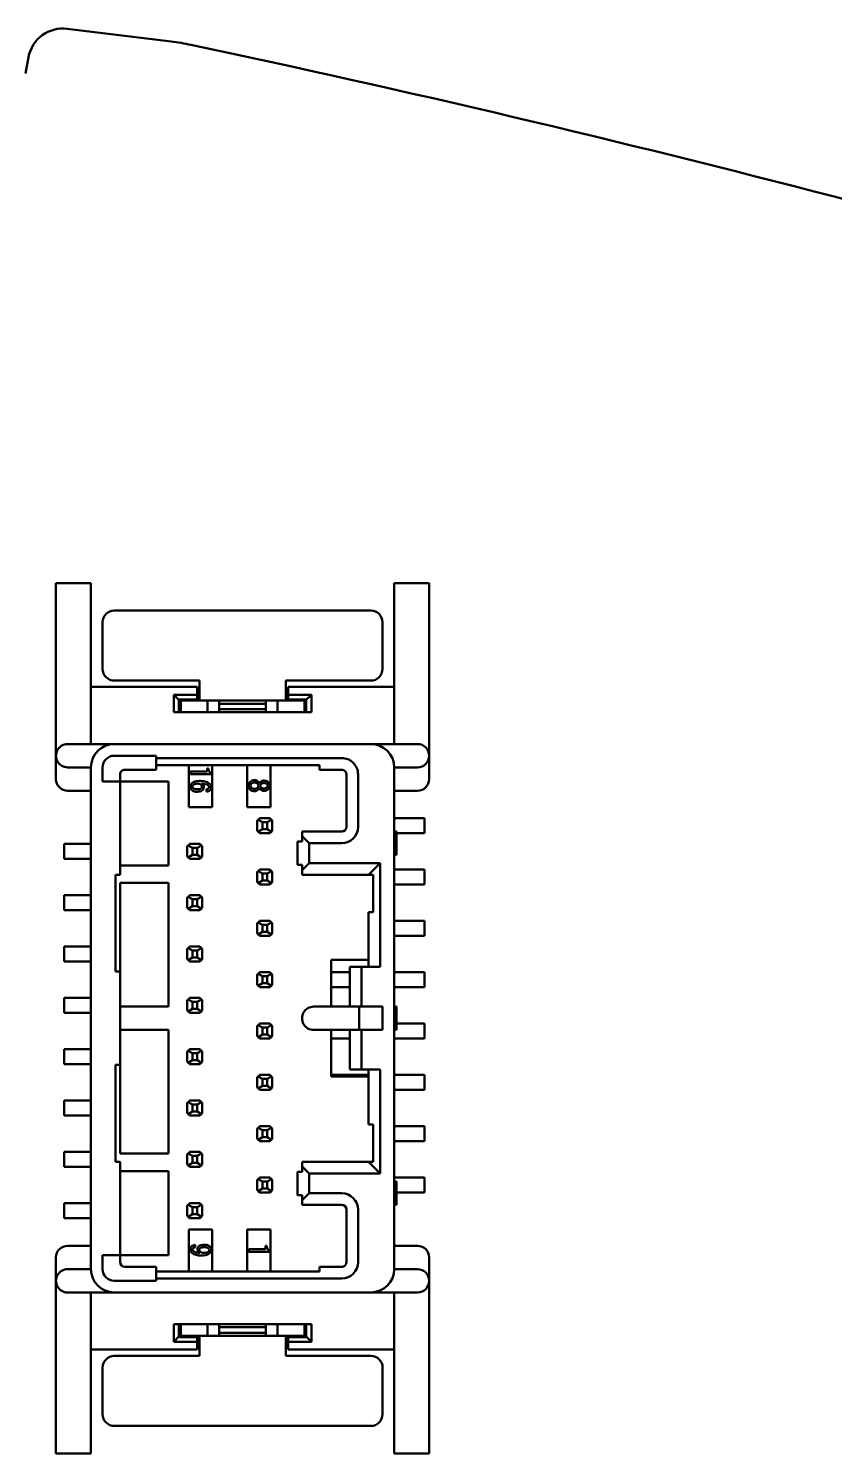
# Model space of a CAD drawing. Header units: millimetres. Extents: x 76 to 354, y 114 to 207.
# Drawn here: x 277.7 to 312.2, y 145.5 to 206.5 of the extents above; entities that cross this region are included whole.
import ezdxf

# ---------------------------------------------------------------- set-up
doc = ezdxf.new("R2010")
doc.units = ezdxf.units.MM
doc.layers.add('Visible (ISO)', color=7, linetype='Continuous', lineweight=50)

msp = doc.modelspace()

# ---------------------------------------------------------------- linework, layer by layer
at = {"layer": 'Visible (ISO)'}
for p, q in [((279.321, 206.515), (283.775, 205.968)), ((283.775, 205.968), (279.321, 206.515)), ((277.662, 205.292), (277.537, 204.596)), ((312.215, 199.318), (312.203, 199.321)), ((280.341, 182.763), (278.841, 182.763)), ((278.841, 182.549), (278.841, 182.763)), ((280.341, 182.763), (280.341, 182.549)), ((294.841, 182.763), (293.341, 182.763)), ((293.341, 182.763), (293.341, 182.549)), ((294.841, 182.549), (294.841, 182.763)), ((278.841, 182.549), (278.841, 176.679)), ((280.341, 176.679), (280.341, 182.549)), ((293.341, 176.679), (293.341, 182.549)), ((294.841, 176.679), (294.841, 182.549)), ((281.341, 181.583), (292.341, 181.583)), ((280.841, 179.083), (280.841, 181.083)), ((292.841, 181.083), (292.841, 179.083)), ((284.891, 178.313), (280.341, 178.313)), ((284.991, 178.583), (281.341, 178.583)), ((284.891, 177.973), (284.891, 178.313)), ((284.991, 178.223), (284.991, 178.583)), ((288.691, 178.583), (288.691, 178.223)), ((292.341, 178.583), (288.691, 178.583)), ((293.341, 178.313), (288.791, 178.313)), ((288.791, 178.313), (288.791, 177.973)), ((283.891, 177.973), (283.891, 177.223)), ((284.891, 177.973), (283.891, 177.973)), ((284.111, 177.753), (283.891, 177.973)), ((284.111, 177.753), (284.131, 177.773)), ((284.111, 177.753), (284.111, 177.223)), ((284.891, 177.773), (284.131, 177.773)), ((284.131, 177.223), (284.131, 177.773)), ((285.341, 177.723), (284.191, 177.723)), ((284.191, 177.723), (284.191, 177.223)), ((284.891, 177.773), (284.891, 177.973)), ((284.891, 177.773), (284.891, 177.723)), ((284.991, 177.723), (284.991, 178.223)), ((285.446, 177.723), (285.341, 177.723)), ((285.341, 177.723), (285.341, 177.223)), ((285.841, 177.723), (285.446, 177.723)), ((287.841, 177.723), (285.841, 177.723)), ((285.841, 177.723), (285.841, 177.593)), ((288.236, 177.723), (287.841, 177.723)), ((287.841, 177.723), (287.841, 177.593)), ((288.341, 177.723), (288.236, 177.723)), ((289.491, 177.723), (288.341, 177.723)), ((288.341, 177.723), (288.341, 177.223)), ((288.691, 178.223), (288.691, 177.723)), ((288.791, 177.973), (288.791, 177.773)), ((289.791, 177.973), (288.791, 177.973)), ((288.791, 177.723), (288.791, 177.773)), ((289.551, 177.773), (288.791, 177.773)), ((289.491, 177.723), (289.491, 177.223)), ((289.551, 177.773), (289.571, 177.753)), ((289.551, 177.773), (289.551, 177.223)), ((289.791, 177.973), (289.571, 177.753)), ((289.571, 177.223), (289.571, 177.753)), ((289.791, 177.223), (289.791, 177.973)), ((283.891, 177.223), (284.191, 177.223)), ((284.191, 177.223), (285.341, 177.223)), ((285.341, 177.223), (285.365, 177.223)), ((285.365, 177.223), (288.317, 177.223)), ((287.841, 177.593), (285.841, 177.593)), ((285.841, 177.593), (285.841, 177.353)), ((285.841, 177.353), (285.841, 177.223)), ((285.841, 177.353), (287.841, 177.353)), ((287.841, 177.353), (287.841, 177.593)), ((287.841, 177.223), (287.841, 177.353)), ((288.317, 177.223), (288.341, 177.223)), ((288.341, 177.223), (289.491, 177.223)), ((289.491, 177.223), (289.791, 177.223)), ((278.841, 176.679), (278.841, 176.393)), ((280.341, 176.393), (280.341, 176.679)), ((293.341, 176.679), (293.341, 176.393)), ((294.841, 176.393), (294.841, 176.679)), ((278.841, 174.363), (278.841, 176.393)), ((281.341, 175.863), (279.341, 175.863)), ((280.341, 176.393), (280.341, 175.863)), ((292.341, 175.863), (281.341, 175.863)), ((294.341, 175.863), (292.341, 175.863)), ((293.341, 175.863), (293.341, 176.393)), ((294.841, 174.363), (294.841, 176.393)), ((283.141, 175.363), (281.341, 175.363)), ((283.141, 174.763), (283.141, 175.363)), ((291.091, 175.263), (283.141, 175.263)), ((279.341, 174.863), (280.341, 174.863)), ((280.341, 174.863), (280.341, 153.363)), ((280.841, 174.863), (280.841, 174.263)), ((281.791, 174.763), (283.141, 174.763)), ((290.141, 174.963), (283.141, 174.963)), ((284.541, 174.963), (284.541, 173.163)), ((285.318, 174.687), (284.601, 174.687)), ((284.601, 174.687), (284.601, 174.578)), ((285.318, 174.823), (285.318, 174.687)), ((285.318, 174.823), (285.373, 174.823)), ((285.541, 173.163), (285.541, 174.963)), ((287.041, 174.963), (287.041, 173.163)), ((288.041, 173.163), (288.041, 174.963)), ((290.141, 174.763), (290.141, 174.963)), ((291.091, 174.763), (290.141, 174.763)), ((293.341, 153.363), (293.341, 174.863)), ((293.341, 174.863), (294.341, 174.863)), ((280.841, 174.263), (281.591, 174.263)), ((281.591, 174.263), (281.591, 174.563)), ((283.671, 174.263), (281.591, 174.263)), ((281.591, 174.263), (281.591, 170.263)), ((283.671, 170.663), (283.671, 174.263)), ((284.601, 174.578), (285.502, 174.578)), ((285.502, 174.633), (285.502, 174.578)), ((291.291, 172.313), (291.291, 174.563)), ((291.791, 172.313), (291.791, 174.563)), ((279.341, 173.863), (280.341, 173.863)), ((285.294, 173.935), (285.294, 173.829)), ((293.341, 173.863), (294.341, 173.863)), ((284.541, 173.163), (285.541, 173.163)), ((287.041, 173.163), (288.041, 173.163)), ((287.471, 172.583), (287.502, 172.613)), ((287.471, 172.583), (287.471, 172.143)), ((287.502, 172.613), (287.507, 172.619)), ((287.56, 172.672), (287.507, 172.619)), ((287.691, 172.513), (287.507, 172.619)), ((287.507, 172.106), (287.691, 172.213)), ((287.56, 172.672), (287.571, 172.683)), ((288.011, 172.683), (287.571, 172.683)), ((287.891, 172.513), (287.691, 172.513)), ((287.691, 172.513), (287.691, 172.213)), ((287.691, 172.213), (287.891, 172.213)), ((288.075, 172.619), (287.891, 172.513)), ((287.891, 172.513), (287.891, 172.213)), ((287.891, 172.213), (288.075, 172.106)), ((288.011, 172.683), (288.022, 172.672)), ((288.075, 172.619), (288.022, 172.672)), ((288.075, 172.619), (288.08, 172.613)), ((288.08, 172.613), (288.111, 172.583)), ((288.111, 172.143), (288.111, 172.583)), ((294.641, 172.683), (293.341, 172.683)), ((294.641, 172.683), (294.641, 172.043)), ((287.502, 172.112), (287.471, 172.143)), ((287.507, 172.106), (287.502, 172.112)), ((287.507, 172.106), (287.56, 172.054)), ((287.571, 172.043), (287.56, 172.054)), ((287.571, 172.043), (288.011, 172.043)), ((288.022, 172.054), (288.011, 172.043)), ((288.022, 172.054), (288.075, 172.106)), ((288.08, 172.112), (288.075, 172.106)), ((288.111, 172.143), (288.08, 172.112)), ((289.191, 171.688), (289.391, 171.688)), ((289.191, 170.688), (289.191, 171.688)), ((289.391, 172.113), (291.091, 172.113)), ((289.391, 171.913), (289.391, 172.113)), ((289.691, 171.613), (289.391, 171.913)), ((289.391, 171.688), (289.391, 171.913)), ((289.691, 171.613), (291.091, 171.613)), ((289.691, 170.763), (289.691, 171.613)), ((293.341, 172.113), (293.441, 172.113)), ((293.441, 172.113), (293.441, 171.113)), ((293.441, 172.043), (294.641, 172.043)), ((280.341, 171.583), (279.191, 171.583)), ((279.191, 170.943), (279.191, 171.583)), ((284.471, 171.483), (284.502, 171.513)), ((284.471, 171.483), (284.471, 171.043)), ((284.502, 171.012), (284.471, 171.043)), ((284.502, 171.513), (284.507, 171.519)), ((284.507, 171.006), (284.502, 171.012)), ((284.56, 171.572), (284.507, 171.519)), ((284.691, 171.413), (284.507, 171.519)), ((284.507, 171.006), (284.691, 171.113)), ((284.507, 171.006), (284.56, 170.954)), ((284.56, 171.572), (284.571, 171.583)), ((285.011, 171.583), (284.571, 171.583)), ((284.891, 171.413), (284.691, 171.413)), ((284.691, 171.413), (284.691, 171.113)), ((284.691, 171.113), (284.891, 171.113)), ((285.075, 171.519), (284.891, 171.413)), ((284.891, 171.413), (284.891, 171.113)), ((284.891, 171.113), (285.075, 171.006)), ((285.011, 171.583), (285.022, 171.572)), ((285.075, 171.519), (285.022, 171.572)), ((285.022, 170.954), (285.075, 171.006)), ((285.075, 171.519), (285.08, 171.513)), ((285.08, 171.012), (285.075, 171.006)), ((285.08, 171.513), (285.111, 171.483)), ((285.111, 171.043), (285.08, 171.012)), ((285.111, 171.043), (285.111, 171.483)), ((293.341, 171.113), (293.441, 171.113)), ((279.191, 170.943), (280.341, 170.943)), ((281.591, 170.663), (283.671, 170.663)), ((284.571, 170.943), (284.56, 170.954)), ((284.571, 170.943), (285.011, 170.943)), ((285.022, 170.954), (285.011, 170.943)), ((287.471, 170.383), (287.502, 170.413)), ((287.471, 170.383), (287.471, 169.943)), ((287.502, 170.413), (287.507, 170.419)), ((287.56, 170.472), (287.507, 170.419)), ((287.691, 170.313), (287.507, 170.419)), ((287.56, 170.472), (287.571, 170.483)), ((288.011, 170.483), (287.571, 170.483)), ((288.075, 170.419), (287.891, 170.313)), ((288.011, 170.483), (288.022, 170.472)), ((288.075, 170.419), (288.022, 170.472)), ((288.075, 170.419), (288.08, 170.413)), ((288.08, 170.413), (288.111, 170.383)), ((288.111, 169.943), (288.111, 170.383)), ((289.391, 170.688), (289.191, 170.688)), ((289.691, 170.763), (289.391, 170.463)), ((289.391, 170.463), (289.391, 170.688)), ((289.391, 170.263), (289.391, 170.463)), ((292.741, 170.763), (289.691, 170.763)), ((292.741, 170.763), (292.241, 170.263)), ((292.741, 166.313), (292.741, 170.763)), ((294.641, 170.483), (293.341, 170.483)), ((294.641, 170.483), (294.641, 169.843)), ((281.391, 170.263), (281.391, 166.113)), ((281.591, 170.263), (281.391, 170.263)), ((281.591, 169.913), (281.591, 166.113)), ((283.671, 169.913), (281.591, 169.913)), ((283.671, 164.613), (283.671, 169.913)), ((287.502, 169.912), (287.471, 169.943)), ((287.507, 169.906), (287.502, 169.912)), ((287.507, 169.906), (287.691, 170.013)), ((287.507, 169.906), (287.56, 169.854)), ((287.571, 169.843), (287.56, 169.854)), ((287.571, 169.843), (288.011, 169.843)), ((287.891, 170.313), (287.691, 170.313)), ((287.691, 170.013), (287.691, 170.313)), ((287.691, 170.013), (287.891, 170.013)), ((287.891, 170.013), (287.891, 170.313)), ((287.891, 170.013), (288.075, 169.906)), ((288.022, 169.854), (288.011, 169.843)), ((288.022, 169.854), (288.075, 169.906)), ((288.08, 169.912), (288.075, 169.906)), ((288.111, 169.943), (288.08, 169.912)), ((292.241, 170.263), (289.391, 170.263)), ((292.441, 170.263), (292.241, 170.263)), ((292.441, 168.663), (292.441, 170.263)), ((293.341, 169.843), (294.641, 169.843)), ((280.341, 169.383), (279.191, 169.383)), ((279.191, 168.743), (279.191, 169.383)), ((284.471, 169.283), (284.502, 169.313)), ((284.471, 169.283), (284.471, 168.843)), ((284.502, 169.313), (284.507, 169.319)), ((284.56, 169.372), (284.507, 169.319)), ((284.691, 169.213), (284.507, 169.319)), ((284.56, 169.372), (284.571, 169.383)), ((285.011, 169.383), (284.571, 169.383)), ((284.891, 169.213), (284.691, 169.213)), ((284.691, 168.913), (284.691, 169.213)), ((285.075, 169.319), (284.891, 169.213)), ((284.891, 168.913), (284.891, 169.213)), ((285.011, 169.383), (285.022, 169.372)), ((285.075, 169.319), (285.022, 169.372)), ((285.075, 169.319), (285.08, 169.313)), ((285.08, 169.313), (285.111, 169.283)), ((285.111, 168.843), (285.111, 169.283)), ((279.191, 168.743), (280.341, 168.743)), ((284.502, 168.812), (284.471, 168.843)), ((284.507, 168.806), (284.502, 168.812)), ((284.507, 168.806), (284.691, 168.913)), ((284.507, 168.806), (284.56, 168.754)), ((284.571, 168.743), (284.56, 168.754)), ((284.571, 168.743), (285.011, 168.743)), ((284.691, 168.913), (284.891, 168.913)), ((284.891, 168.913), (285.075, 168.806)), ((285.022, 168.754), (285.011, 168.743)), ((285.022, 168.754), (285.075, 168.806)), ((285.08, 168.812), (285.075, 168.806)), ((285.111, 168.843), (285.08, 168.812)), ((292.241, 168.663), (292.241, 166.313)), ((292.241, 168.663), (292.441, 168.663)), ((287.471, 168.183), (287.502, 168.213)), ((287.471, 168.183), (287.471, 167.743)), ((287.502, 168.213), (287.507, 168.219)), ((287.56, 168.272), (287.507, 168.219)), ((287.691, 168.113), (287.507, 168.219)), ((287.56, 168.272), (287.571, 168.283)), ((288.011, 168.283), (287.571, 168.283)), ((287.891, 168.113), (287.691, 168.113)), ((287.691, 167.813), (287.691, 168.113)), ((288.075, 168.219), (287.891, 168.113)), ((287.891, 167.813), (287.891, 168.113)), ((288.011, 168.283), (288.022, 168.272)), ((288.075, 168.219), (288.022, 168.272)), ((288.075, 168.219), (288.08, 168.213)), ((288.08, 168.213), (288.111, 168.183)), ((288.111, 167.743), (288.111, 168.183)), ((294.641, 168.283), (293.341, 168.283)), ((294.641, 168.283), (294.641, 167.643)), ((287.502, 167.712), (287.471, 167.743)), ((287.507, 167.706), (287.502, 167.712)), ((287.507, 167.706), (287.691, 167.813)), ((287.507, 167.706), (287.56, 167.654)), ((287.571, 167.643), (287.56, 167.654)), ((287.571, 167.643), (288.011, 167.643)), ((287.691, 167.813), (287.891, 167.813)), ((287.891, 167.813), (288.075, 167.706)), ((288.022, 167.654), (288.011, 167.643)), ((288.022, 167.654), (288.075, 167.706)), ((288.08, 167.712), (288.075, 167.706)), ((288.111, 167.743), (288.08, 167.712)), ((293.341, 167.643), (294.641, 167.643)), ((280.341, 167.183), (279.191, 167.183)), ((279.191, 166.543), (279.191, 167.183)), ((284.471, 167.083), (284.502, 167.113)), ((284.471, 167.083), (284.471, 166.643)), ((284.502, 167.113), (284.507, 167.119)), ((284.56, 167.172), (284.507, 167.119)), ((284.691, 167.013), (284.507, 167.119)), ((284.507, 166.606), (284.691, 166.713)), ((284.56, 167.172), (284.571, 167.183)), ((285.011, 167.183), (284.571, 167.183)), ((284.891, 167.013), (284.691, 167.013)), ((284.691, 167.013), (284.691, 166.713)), ((284.691, 166.713), (284.891, 166.713)), ((285.075, 167.119), (284.891, 167.013)), ((284.891, 167.013), (284.891, 166.713)), ((284.891, 166.713), (285.075, 166.606)), ((285.011, 167.183), (285.022, 167.172)), ((285.075, 167.119), (285.022, 167.172)), ((285.075, 167.119), (285.08, 167.113)), ((285.08, 167.113), (285.111, 167.083)), ((285.111, 166.643), (285.111, 167.083)), ((279.191, 166.543), (280.341, 166.543)), ((281.391, 166.113), (281.591, 166.113)), ((281.591, 166.113), (281.591, 162.113)), ((284.502, 166.612), (284.471, 166.643)), ((284.507, 166.606), (284.502, 166.612)), ((284.507, 166.606), (284.56, 166.554)), ((284.571, 166.543), (284.56, 166.554)), ((284.571, 166.543), (285.011, 166.543)), ((285.022, 166.554), (285.011, 166.543)), ((285.022, 166.554), (285.075, 166.606)), ((285.08, 166.612), (285.075, 166.606)), ((285.111, 166.643), (285.08, 166.612)), ((290.641, 166.613), (292.241, 166.613)), ((290.641, 164.613), (290.641, 166.613)), ((291.441, 164.613), (291.441, 166.313)), ((291.441, 166.313), (291.941, 166.313)), ((291.941, 164.613), (291.941, 166.313)), ((291.941, 166.313), (292.741, 166.313)), ((287.471, 165.983), (287.502, 166.013)), ((287.471, 165.983), (287.471, 165.543)), ((287.502, 165.512), (287.471, 165.543)), ((287.502, 166.013), (287.507, 166.019)), ((287.507, 165.506), (287.502, 165.512)), ((287.56, 166.072), (287.507, 166.019)), ((287.691, 165.913), (287.507, 166.019)), ((287.507, 165.506), (287.691, 165.613)), ((287.507, 165.506), (287.56, 165.454)), ((287.56, 166.072), (287.571, 166.083)), ((288.011, 166.083), (287.571, 166.083)), ((287.891, 165.913), (287.691, 165.913)), ((287.691, 165.613), (287.691, 165.913)), ((287.691, 165.613), (287.891, 165.613)), ((288.075, 166.019), (287.891, 165.913)), ((287.891, 165.613), (287.891, 165.913)), ((287.891, 165.613), (288.075, 165.506)), ((288.011, 166.083), (288.022, 166.072)), ((288.075, 166.019), (288.022, 166.072)), ((288.022, 165.454), (288.075, 165.506)), ((288.075, 166.019), (288.08, 166.013)), ((288.08, 165.512), (288.075, 165.506)), ((288.08, 166.013), (288.111, 165.983)), ((288.111, 165.543), (288.08, 165.512)), ((288.111, 165.543), (288.111, 165.983)), ((291.031, 166.083), (290.641, 166.083)), ((291.031, 166.083), (291.441, 166.083)), ((294.641, 166.083), (293.341, 166.083)), ((294.641, 166.083), (294.641, 165.443)), ((280.341, 164.983), (279.191, 164.983)), ((279.191, 164.343), (279.191, 164.983)), ((284.471, 164.883), (284.502, 164.913)), ((284.471, 164.883), (284.471, 164.443)), ((284.502, 164.913), (284.507, 164.919)), ((284.56, 164.972), (284.507, 164.919)), ((284.691, 164.813), (284.507, 164.919)), ((284.56, 164.972), (284.571, 164.983)), ((285.011, 164.983), (284.571, 164.983)), ((285.075, 164.919), (284.891, 164.813)), ((285.011, 164.983), (285.022, 164.972)), ((285.075, 164.919), (285.022, 164.972)), ((285.075, 164.919), (285.08, 164.913)), ((285.08, 164.913), (285.111, 164.883)), ((285.111, 164.443), (285.111, 164.883)), ((287.571, 165.443), (287.56, 165.454)), ((287.571, 165.443), (288.011, 165.443)), ((288.022, 165.454), (288.011, 165.443)), ((290.641, 165.443), (291.031, 165.443)), ((291.031, 165.443), (291.441, 165.443)), ((293.341, 165.443), (294.641, 165.443)), ((279.191, 164.343), (280.341, 164.343)), ((281.591, 164.613), (283.671, 164.613)), ((284.502, 164.412), (284.471, 164.443)), ((284.507, 164.406), (284.502, 164.412)), ((284.507, 164.406), (284.691, 164.513)), ((284.507, 164.406), (284.56, 164.354)), ((284.571, 164.343), (284.56, 164.354)), ((284.571, 164.343), (285.011, 164.343)), ((284.891, 164.813), (284.691, 164.813)), ((284.691, 164.513), (284.691, 164.813)), ((284.691, 164.513), (284.891, 164.513)), ((284.891, 164.513), (284.891, 164.813)), ((284.891, 164.513), (285.075, 164.406)), ((285.022, 164.354), (285.011, 164.343)), ((285.022, 164.354), (285.075, 164.406)), ((285.08, 164.412), (285.075, 164.406)), ((285.111, 164.443), (285.08, 164.412)), ((291.841, 164.613), (289.891, 164.613)), ((292.841, 164.613), (291.841, 164.613)), ((291.841, 163.613), (291.841, 164.613)), ((292.841, 163.613), (292.841, 164.613)), ((293.341, 164.613), (293.441, 164.613)), ((293.441, 164.613), (293.441, 163.613)), ((287.471, 163.783), (287.502, 163.813)), ((287.471, 163.783), (287.471, 163.343)), ((287.502, 163.813), (287.507, 163.819)), ((287.56, 163.872), (287.507, 163.819)), ((287.691, 163.713), (287.507, 163.819)), ((287.56, 163.872), (287.571, 163.883)), ((288.011, 163.883), (287.571, 163.883)), ((287.891, 163.713), (287.691, 163.713)), ((287.691, 163.413), (287.691, 163.713)), ((288.075, 163.819), (287.891, 163.713)), ((287.891, 163.413), (287.891, 163.713)), ((288.011, 163.883), (288.022, 163.872)), ((288.075, 163.819), (288.022, 163.872)), ((288.075, 163.819), (288.08, 163.813)), ((288.08, 163.813), (288.111, 163.783)), ((288.111, 163.343), (288.111, 163.783)), ((294.641, 163.883), (293.441, 163.883)), ((294.641, 163.883), (294.641, 163.243)), ((283.671, 163.613), (281.591, 163.613)), ((283.671, 158.313), (283.671, 163.613)), ((287.502, 163.312), (287.471, 163.343)), ((287.507, 163.306), (287.502, 163.312)), ((287.507, 163.306), (287.691, 163.413)), ((287.507, 163.306), (287.56, 163.254)), ((287.571, 163.243), (287.56, 163.254)), ((287.571, 163.243), (288.011, 163.243)), ((287.691, 163.413), (287.891, 163.413)), ((287.891, 163.413), (288.075, 163.306)), ((288.022, 163.254), (288.011, 163.243)), ((288.022, 163.254), (288.075, 163.306)), ((288.08, 163.312), (288.075, 163.306)), ((288.111, 163.343), (288.08, 163.312)), ((289.891, 163.613), (291.841, 163.613)), ((290.641, 161.613), (290.641, 163.613)), ((290.641, 163.243), (291.031, 163.243)), ((291.031, 163.243), (291.441, 163.243)), ((291.441, 163.613), (291.441, 161.913)), ((291.841, 163.613), (292.841, 163.613)), ((291.941, 161.913), (291.941, 163.613)), ((293.341, 163.613), (293.441, 163.613)), ((293.341, 163.243), (294.641, 163.243)), ((280.341, 162.783), (279.191, 162.783)), ((279.191, 162.143), (279.191, 162.783)), ((284.471, 162.683), (284.502, 162.713)), ((284.471, 162.683), (284.471, 162.243)), ((284.502, 162.713), (284.507, 162.719)), ((284.56, 162.772), (284.507, 162.719)), ((284.691, 162.613), (284.507, 162.719)), ((284.56, 162.772), (284.571, 162.783)), ((285.011, 162.783), (284.571, 162.783)), ((284.891, 162.613), (284.691, 162.613)), ((284.691, 162.613), (284.691, 162.313)), ((285.075, 162.719), (284.891, 162.613)), ((284.891, 162.613), (284.891, 162.313)), ((285.011, 162.783), (285.022, 162.772)), ((285.075, 162.719), (285.022, 162.772)), ((285.075, 162.719), (285.08, 162.713)), ((285.08, 162.713), (285.111, 162.683)), ((285.111, 162.243), (285.111, 162.683)), ((279.191, 162.143), (280.341, 162.143)), ((281.391, 162.113), (281.391, 157.963)), ((281.591, 162.113), (281.391, 162.113)), ((281.591, 162.113), (281.591, 158.313)), ((284.502, 162.212), (284.471, 162.243)), ((284.507, 162.206), (284.502, 162.212)), ((284.507, 162.206), (284.691, 162.313)), ((284.507, 162.206), (284.56, 162.154)), ((284.571, 162.143), (284.56, 162.154)), ((284.571, 162.143), (285.011, 162.143)), ((284.691, 162.313), (284.891, 162.313)), ((284.891, 162.313), (285.075, 162.206)), ((285.022, 162.154), (285.011, 162.143)), ((285.022, 162.154), (285.075, 162.206)), ((285.08, 162.212), (285.075, 162.206)), ((285.111, 162.243), (285.08, 162.212)), ((291.941, 161.913), (291.441, 161.913)), ((292.741, 161.913), (291.941, 161.913)), ((292.241, 161.913), (292.241, 159.563)), ((292.741, 157.463), (292.741, 161.913)), ((287.471, 161.583), (287.502, 161.613)), ((287.471, 161.583), (287.471, 161.143)), ((287.502, 161.613), (287.507, 161.619)), ((287.56, 161.672), (287.507, 161.619)), ((287.691, 161.513), (287.507, 161.619)), ((287.507, 161.106), (287.691, 161.213)), ((287.56, 161.672), (287.571, 161.683)), ((288.011, 161.683), (287.571, 161.683)), ((287.891, 161.513), (287.691, 161.513)), ((287.691, 161.213), (287.691, 161.513)), ((287.691, 161.213), (287.891, 161.213)), ((288.075, 161.619), (287.891, 161.513)), ((287.891, 161.213), (287.891, 161.513)), ((287.891, 161.213), (288.075, 161.106)), ((288.011, 161.683), (288.022, 161.672)), ((288.075, 161.619), (288.022, 161.672)), ((288.075, 161.619), (288.08, 161.613)), ((288.08, 161.613), (288.111, 161.583)), ((288.111, 161.143), (288.111, 161.583)), ((291.031, 161.683), (290.641, 161.683)), ((292.241, 161.613), (290.641, 161.613)), ((291.458, 161.683), (291.031, 161.683)), ((292.241, 161.683), (291.458, 161.683)), ((294.641, 161.683), (293.341, 161.683)), ((294.641, 161.683), (294.641, 161.043)), ((287.502, 161.112), (287.471, 161.143)), ((287.507, 161.106), (287.502, 161.112)), ((287.507, 161.106), (287.56, 161.054)), ((287.571, 161.043), (287.56, 161.054)), ((287.571, 161.043), (288.011, 161.043)), ((288.022, 161.054), (288.011, 161.043)), ((288.022, 161.054), (288.075, 161.106)), ((288.08, 161.112), (288.075, 161.106)), ((288.111, 161.143), (288.08, 161.112)), ((293.341, 161.043), (294.641, 161.043)), ((280.341, 160.583), (279.191, 160.583)), ((279.191, 159.943), (279.191, 160.583)), ((284.471, 160.483), (284.502, 160.513)), ((284.471, 160.483), (284.471, 160.043)), ((284.502, 160.012), (284.471, 160.043)), ((284.502, 160.513), (284.507, 160.519)), ((284.507, 160.006), (284.502, 160.012)), ((284.56, 160.572), (284.507, 160.519)), ((284.691, 160.413), (284.507, 160.519)), ((284.507, 160.006), (284.691, 160.113)), ((284.507, 160.006), (284.56, 159.954)), ((284.56, 160.572), (284.571, 160.583)), ((285.011, 160.583), (284.571, 160.583)), ((284.891, 160.413), (284.691, 160.413)), ((284.691, 160.113), (284.691, 160.413)), ((284.691, 160.113), (284.891, 160.113)), ((285.075, 160.519), (284.891, 160.413)), ((284.891, 160.113), (284.891, 160.413)), ((284.891, 160.113), (285.075, 160.006)), ((285.011, 160.583), (285.022, 160.572)), ((285.075, 160.519), (285.022, 160.572)), ((285.022, 159.954), (285.075, 160.006)), ((285.075, 160.519), (285.08, 160.513)), ((285.08, 160.012), (285.075, 160.006)), ((285.08, 160.513), (285.111, 160.483)), ((285.111, 160.043), (285.08, 160.012)), ((285.111, 160.043), (285.111, 160.483)), ((279.191, 159.943), (280.341, 159.943)), ((284.571, 159.943), (284.56, 159.954)), ((284.571, 159.943), (285.011, 159.943)), ((285.022, 159.954), (285.011, 159.943)), ((287.471, 159.383), (287.502, 159.413)), ((287.471, 159.383), (287.471, 158.943)), ((287.502, 159.413), (287.507, 159.419)), ((287.56, 159.472), (287.507, 159.419)), ((287.691, 159.313), (287.507, 159.419)), ((287.56, 159.472), (287.571, 159.483)), ((288.011, 159.483), (287.571, 159.483)), ((288.075, 159.419), (287.891, 159.313)), ((288.011, 159.483), (288.022, 159.472)), ((288.075, 159.419), (288.022, 159.472)), ((288.075, 159.419), (288.08, 159.413)), ((288.08, 159.413), (288.111, 159.383)), ((288.111, 158.943), (288.111, 159.383)), ((292.441, 159.563), (292.241, 159.563)), ((292.441, 157.963), (292.441, 159.563)), ((294.641, 159.483), (293.341, 159.483)), ((294.641, 159.483), (294.641, 158.843)), ((287.502, 158.912), (287.471, 158.943)), ((287.507, 158.906), (287.502, 158.912)), ((287.507, 158.906), (287.691, 159.013)), ((287.507, 158.906), (287.56, 158.854)), ((287.571, 158.843), (287.56, 158.854)), ((287.571, 158.843), (288.011, 158.843)), ((287.891, 159.313), (287.691, 159.313)), ((287.691, 159.013), (287.691, 159.313)), ((287.691, 159.013), (287.891, 159.013)), ((287.891, 159.013), (287.891, 159.313)), ((287.891, 159.013), (288.075, 158.906)), ((288.022, 158.854), (288.011, 158.843)), ((288.022, 158.854), (288.075, 158.906)), ((288.08, 158.912), (288.075, 158.906)), ((288.111, 158.943), (288.08, 158.912)), ((293.341, 158.843), (294.641, 158.843)), ((280.341, 158.383), (279.191, 158.383)), ((279.191, 157.743), (279.191, 158.383)), ((281.591, 158.313), (283.671, 158.313)), ((284.471, 158.283), (284.502, 158.313)), ((284.471, 158.283), (284.471, 157.843)), ((284.502, 158.313), (284.507, 158.319)), ((284.56, 158.372), (284.507, 158.319)), ((284.691, 158.213), (284.507, 158.319)), ((284.56, 158.372), (284.571, 158.383)), ((285.011, 158.383), (284.571, 158.383)), ((284.891, 158.213), (284.691, 158.213)), ((284.691, 158.213), (284.691, 157.913)), ((285.075, 158.319), (284.891, 158.213)), ((284.891, 158.213), (284.891, 157.913)), ((285.011, 158.383), (285.022, 158.372)), ((285.075, 158.319), (285.022, 158.372)), ((285.075, 158.319), (285.08, 158.313)), ((285.08, 158.313), (285.111, 158.283)), ((285.111, 157.843), (285.111, 158.283)), ((279.191, 157.743), (280.341, 157.743)), ((281.391, 157.963), (281.591, 157.963)), ((281.591, 157.963), (281.591, 153.963)), ((283.671, 157.563), (281.591, 157.563)), ((283.671, 153.963), (283.671, 157.563)), ((284.502, 157.812), (284.471, 157.843)), ((284.507, 157.806), (284.502, 157.812)), ((284.507, 157.806), (284.691, 157.913)), ((284.507, 157.806), (284.56, 157.754)), ((284.571, 157.743), (284.56, 157.754)), ((284.571, 157.743), (285.011, 157.743)), ((284.691, 157.913), (284.891, 157.913)), ((284.891, 157.913), (285.075, 157.806)), ((285.022, 157.754), (285.011, 157.743)), ((285.022, 157.754), (285.075, 157.806)), ((285.08, 157.812), (285.075, 157.806)), ((285.111, 157.843), (285.08, 157.812)), ((289.391, 157.963), (292.241, 157.963)), ((289.391, 157.763), (289.391, 157.963)), ((289.691, 157.463), (289.391, 157.763)), ((289.391, 157.538), (289.391, 157.763)), ((292.241, 157.963), (292.441, 157.963)), ((292.741, 157.463), (292.241, 157.963)), ((287.471, 157.183), (287.502, 157.213)), ((287.471, 157.183), (287.471, 156.743)), ((287.502, 157.213), (287.507, 157.219)), ((287.56, 157.272), (287.507, 157.219)), ((287.691, 157.113), (287.507, 157.219)), ((287.56, 157.272), (287.571, 157.283)), ((288.011, 157.283), (287.571, 157.283)), ((287.891, 157.113), (287.691, 157.113)), ((287.691, 156.813), (287.691, 157.113)), ((288.075, 157.219), (287.891, 157.113)), ((287.891, 156.813), (287.891, 157.113)), ((288.011, 157.283), (288.022, 157.272)), ((288.075, 157.219), (288.022, 157.272)), ((288.075, 157.219), (288.08, 157.213)), ((288.08, 157.213), (288.111, 157.183)), ((288.111, 156.743), (288.111, 157.183)), ((289.191, 156.538), (289.191, 157.538)), ((289.191, 157.538), (289.391, 157.538)), ((289.691, 157.463), (292.741, 157.463)), ((289.691, 156.613), (289.691, 157.463)), ((294.641, 157.283), (293.341, 157.283)), ((293.441, 157.113), (293.341, 157.113)), ((293.441, 157.113), (293.441, 156.113)), ((294.641, 157.283), (294.641, 156.643)), ((287.502, 156.712), (287.471, 156.743)), ((287.507, 156.706), (287.502, 156.712)), ((287.507, 156.706), (287.691, 156.813)), ((287.507, 156.706), (287.56, 156.654)), ((287.571, 156.643), (287.56, 156.654)), ((287.571, 156.643), (288.011, 156.643)), ((287.691, 156.813), (287.891, 156.813)), ((287.891, 156.813), (288.075, 156.706)), ((288.022, 156.654), (288.011, 156.643)), ((288.022, 156.654), (288.075, 156.706)), ((288.08, 156.712), (288.075, 156.706)), ((288.111, 156.743), (288.08, 156.712)), ((289.391, 156.538), (289.191, 156.538)), ((289.691, 156.613), (289.391, 156.313)), ((289.391, 156.313), (289.391, 156.538)), ((291.091, 156.613), (289.691, 156.613)), ((293.441, 156.643), (294.641, 156.643)), ((280.341, 156.183), (279.191, 156.183)), ((279.191, 155.543), (279.191, 156.183)), ((284.471, 156.083), (284.502, 156.113)), ((284.471, 156.083), (284.471, 155.643)), ((284.502, 156.113), (284.507, 156.119)), ((284.56, 156.172), (284.507, 156.119)), ((284.691, 156.013), (284.507, 156.119)), ((284.507, 155.606), (284.691, 155.713)), ((284.56, 156.172), (284.571, 156.183)), ((285.011, 156.183), (284.571, 156.183)), ((284.891, 156.013), (284.691, 156.013)), ((284.691, 156.013), (284.691, 155.713)), ((284.691, 155.713), (284.891, 155.713)), ((285.075, 156.119), (284.891, 156.013)), ((284.891, 156.013), (284.891, 155.713)), ((284.891, 155.713), (285.075, 155.606)), ((285.011, 156.183), (285.022, 156.172)), ((285.075, 156.119), (285.022, 156.172)), ((285.075, 156.119), (285.08, 156.113)), ((285.08, 156.113), (285.111, 156.083)), ((285.111, 155.643), (285.111, 156.083)), ((289.391, 156.113), (289.391, 156.313)), ((291.091, 156.113), (289.391, 156.113)), ((291.291, 153.663), (291.291, 155.913)), ((291.791, 153.663), (291.791, 155.913)), ((293.341, 156.113), (293.441, 156.113)), ((279.191, 155.543), (280.341, 155.543)), ((284.502, 155.612), (284.471, 155.643)), ((284.507, 155.606), (284.502, 155.612)), ((284.507, 155.606), (284.56, 155.554)), ((284.571, 155.543), (284.56, 155.554)), ((284.571, 155.543), (285.011, 155.543)), ((285.022, 155.554), (285.011, 155.543)), ((285.022, 155.554), (285.075, 155.606)), ((285.08, 155.612), (285.075, 155.606)), ((285.111, 155.643), (285.08, 155.612)), ((285.541, 155.063), (284.541, 155.063)), ((284.541, 155.063), (284.541, 153.263)), ((285.541, 153.263), (285.541, 155.063)), ((287.041, 155.063), (287.041, 153.263)), ((288.041, 155.063), (287.041, 155.063)), ((288.041, 153.263), (288.041, 155.063)), ((280.341, 154.363), (279.341, 154.363)), ((280.841, 153.963), (280.841, 153.363)), ((281.591, 153.963), (280.841, 153.963)), ((281.591, 153.963), (283.671, 153.963)), ((281.591, 153.663), (281.591, 153.963)), ((284.808, 154.295), (284.808, 154.401)), ((287.818, 154.219), (287.101, 154.219)), ((287.101, 154.219), (287.101, 154.11)), ((287.101, 154.11), (288.002, 154.11)), ((287.818, 154.355), (287.818, 154.219)), ((287.818, 154.355), (287.873, 154.355)), ((288.002, 154.165), (288.002, 154.11)), ((293.341, 154.363), (294.341, 154.363)), ((278.841, 151.833), (278.841, 153.863)), ((280.341, 153.363), (279.341, 153.363)), ((283.141, 153.463), (281.791, 153.463)), ((283.141, 152.863), (283.141, 153.463)), ((290.141, 153.463), (291.091, 153.463)), ((290.141, 153.263), (290.141, 153.463)), ((294.341, 153.363), (293.341, 153.363)), ((294.841, 153.863), (294.841, 151.833)), ((281.341, 152.863), (283.141, 152.863)), ((283.141, 153.263), (290.141, 153.263)), ((283.141, 152.963), (291.091, 152.963)), ((279.341, 152.363), (281.341, 152.363)), ((280.341, 152.363), (280.341, 151.833)), ((281.341, 152.363), (292.341, 152.363)), ((292.341, 152.363), (294.341, 152.363)), ((293.341, 151.833), (293.341, 152.363)), ((278.841, 151.833), (278.841, 151.546)), ((278.841, 151.546), (278.841, 145.676)), ((280.341, 151.546), (280.341, 151.833)), ((280.341, 145.676), (280.341, 151.546)), ((293.341, 151.546), (293.341, 151.833)), ((293.341, 151.546), (293.341, 145.676)), ((294.841, 151.833), (294.841, 151.546)), ((294.841, 145.676), (294.841, 151.546)), ((283.891, 151.003), (283.891, 150.253)), ((284.191, 151.003), (283.891, 151.003)), ((284.111, 151.003), (284.111, 150.473)), ((284.131, 150.453), (284.131, 151.003)), ((285.341, 151.003), (284.191, 151.003)), ((284.191, 151.003), (284.191, 150.503)), ((285.365, 151.003), (285.341, 151.003)), ((285.341, 150.503), (285.341, 151.003)), ((288.317, 151.003), (285.365, 151.003)), ((285.841, 151.003), (285.841, 150.873)), ((287.841, 150.873), (285.841, 150.873)), ((285.841, 150.873), (285.841, 150.633)), ((287.841, 151.003), (287.841, 150.873)), ((287.841, 150.633), (287.841, 150.873)), ((288.341, 151.003), (288.317, 151.003)), ((289.491, 151.003), (288.341, 151.003)), ((288.341, 151.003), (288.341, 150.503)), ((289.791, 151.003), (289.491, 151.003)), ((289.491, 150.503), (289.491, 151.003)), ((289.551, 150.453), (289.551, 151.003)), ((289.571, 150.473), (289.571, 151.003)), ((289.791, 150.253), (289.791, 151.003)), ((283.891, 150.253), (284.111, 150.473)), ((283.891, 150.253), (284.891, 150.253)), ((284.131, 150.453), (284.111, 150.473)), ((284.131, 150.453), (284.891, 150.453)), ((284.191, 150.503), (285.341, 150.503)), ((284.891, 150.503), (284.891, 150.453)), ((284.891, 150.253), (284.891, 150.453)), ((284.891, 150.253), (284.891, 149.913)), ((284.991, 150.003), (284.991, 150.503)), ((285.341, 150.503), (285.446, 150.503)), ((285.446, 150.503), (285.841, 150.503)), ((285.841, 150.633), (285.841, 150.503)), ((285.841, 150.633), (287.841, 150.633)), ((285.841, 150.503), (287.841, 150.503)), ((287.841, 150.503), (287.841, 150.633)), ((287.841, 150.503), (288.236, 150.503)), ((288.236, 150.503), (288.341, 150.503)), ((288.341, 150.503), (289.491, 150.503)), ((288.691, 150.503), (288.691, 150.003)), ((288.791, 150.503), (288.791, 150.453)), ((288.791, 150.253), (288.791, 150.453)), ((288.791, 150.453), (289.551, 150.453)), ((288.791, 150.253), (289.791, 150.253)), ((288.791, 149.913), (288.791, 150.253)), ((289.551, 150.453), (289.571, 150.473)), ((289.791, 150.253), (289.571, 150.473)), ((284.891, 149.913), (280.341, 149.913)), ((281.341, 149.643), (284.991, 149.643)), ((284.991, 149.643), (284.991, 150.003)), ((288.691, 150.003), (288.691, 149.643)), ((288.691, 149.643), (292.341, 149.643)), ((293.341, 149.913), (288.791, 149.913)), ((280.841, 147.143), (280.841, 149.143)), ((292.841, 149.143), (292.841, 147.143)), ((292.341, 146.643), (281.341, 146.643)), ((278.841, 145.676), (278.841, 145.463)), ((280.341, 145.463), (278.841, 145.463)), ((280.341, 145.463), (280.341, 145.676)), ((293.341, 145.676), (293.341, 145.463)), ((293.341, 145.463), (294.841, 145.463)), ((294.841, 145.463), (294.841, 145.676))]:
    msp.add_line(p, q, dxfattribs=at)
for centre, radius, start, end in [((279.139, 205.025), 1.501, 83.01993, 169.76485), ((279.139, 205.025), 1.501, 83.01993, 169.76485), ((282.556, 196.041), 10.001, 78.04369, 82.99967), ((282.556, 196.041), 10.001, 78.04369, 82.99967), ((156.826, -397.68), 616.889, 75.411678, 78.043328), ((156.826, -397.68), 616.889, 75.411678, 78.043328), ((298.803, 147.785), 53.25, 56.91481, 75.42489), ((281.341, 181.083), 0.5, 90, 179.99999), ((292.341, 181.083), 0.5, 0.00001, 90.00001), ((281.341, 179.083), 0.5, 180, 270.00002), ((292.341, 179.083), 0.5, 270.00001, 0.00001), ((279.341, 175.363), 0.5, 90, 270.00001), ((281.341, 174.863), 1, 90, 180), ((292.341, 174.863), 1, 0, 90), ((294.341, 175.363), 0.5, 0.00001, 90), ((281.341, 174.863), 0.5, 90, 180), ((291.091, 174.563), 0.7, 359.99984, 90), ((294.341, 175.363), 0.5, 270, 0), ((281.791, 174.563), 0.2, 89.99996, 180), ((291.091, 174.563), 0.2, 359.99972, 90), ((279.341, 174.363), 0.5, 180, 270.00001), ((294.341, 174.363), 0.5, 270, 0), ((291.091, 172.313), 0.7, 270, 0), ((291.091, 172.313), 0.2, 270.00003, 359.99999), ((289.891, 164.113), 0.5, 90.00001, 270.00002), ((291.091, 155.913), 0.7, 0.00002, 90), ((291.091, 155.913), 0.2, 0.00003, 90), ((279.341, 153.863), 0.5, 90.00001, 179.99997), ((294.341, 153.863), 0.5, 359.99999, 89.99998), ((279.341, 152.863), 0.5, 90, 270.00001), ((281.341, 153.363), 1, 180, 270), ((281.341, 153.363), 0.5, 180, 270), ((281.791, 153.663), 0.2, 180.00004, 270), ((291.091, 153.663), 0.7, 270, 0), ((291.091, 153.663), 0.2, 270.00003, 0.00016), ((292.341, 153.363), 1, 270, 0), ((294.341, 152.863), 0.5, 0.00001, 90), ((294.341, 152.863), 0.5, 270.00001, 0.00001), ((281.341, 149.143), 0.5, 90.00001, 179.99999), ((292.341, 149.143), 0.5, 359.99989, 90.00001), ((281.341, 147.143), 0.5, 179.99985, 270.00002), ((292.341, 147.143), 0.5, 270.00001, 0.00001)]:
    msp.add_arc(centre, radius, start, end, dxfattribs=at)
for centre, major_axis, ratio, start_param, end_param in [((284.766, 174.045), (-0.0631, -0.0585), 0.91227, 4.736725, 5.594528), ((285.02, 174.027), (-0.0558, -0.0634), 0.895956, 1.486354, 2.357869), ((285.334, 174.023), (0.0577, -0.0622), 0.901014, 0.759909, 1.627545), ((287.29, 174.09), (-0.0637, -0.0935), 0.915775, 4.492645, 5.365915), ((287.29, 174.069), (0.0637, -0.0935), 0.915763, 4.058926, 4.93221), ((287.41, 174.087), (0.066, -0.0957), 0.933212, 0.927777, 1.775222), ((287.41, 174.071), (-0.066, -0.0957), 0.933214, 1.366428, 2.213868), ((287.393, 174.137), (0.158, -0.091), 0.889728, 0.782003, 1.278158), ((287.885, 173.797), (0.257, -0.457), 0.48637, 3.27904, 3.530595), ((287.696, 174.084), (-0.023, -0.1), 0.932017, 4.106995, 4.963349), ((287.696, 174.075), (0.023, -0.1), 0.932002, 4.461379, 5.317747), ((287.823, 174.084), (0.023, -0.1), 0.932022, 1.319864, 2.176215), ((287.823, 174.075), (-0.023, -0.1), 0.93202, 0.965447, 1.821799), ((255.136, 202.517), (29.996, -28.62), 0.070503, 6.209353, 6.281253), ((285.358, 174.015), (0.007, -0.0621), 0.892088, 0.606067, 1.450649), ((287.397, 174.02), (0.151, 0.099), 0.883142, 4.944235, 5.445108), ((287.885, 174.362), (-0.257, -0.457), 0.48637, 5.894147, 6.145713), ((284.799, 154.183), (-0.122, -0.03), 0.883449, 4.42426, 5.330322), ((285.067, 154.202), (-0.0631, -0.0586), 0.912245, 4.736438, 5.594287), ((285.337, 154.193), (0.0028, -0.0915), 0.895645, 0.688726, 1.547286), ((285.354, 154.172), (-0.06, -0.154), 0.882405, 1.08935, 2.000687)]:
    msp.add_ellipse(centre, major_axis=major_axis, ratio=ratio, start_param=start_param, end_param=end_param, dxfattribs=at)
for points, knots in [([(285.373, 174.823), (285.37, 174.756), (285.395, 174.679), (285.457, 174.648), (285.471, 174.641), (285.487, 174.637), (285.502, 174.633)], [0, 0, 0, 0, 0.2055481, 0.2055481, 0.2055481, 0.2522151, 0.2522151, 0.2522151, 0.2522151]), ([(284.656, 173.898), (284.647, 173.907), (284.639, 173.917), (284.625, 173.939), (284.619, 173.95), (284.605, 173.987), (284.6, 174.014), (284.601, 174.041)], [-0.01577587, -0.01577587, -0.01577587, -0.01577587, -0.01192596, -0.01192596, -0.00809891, -0.00809891, 0, 0, 0, 0]), ([(284.665, 174.185), (284.717, 174.235), (284.787, 174.256), (284.857, 174.268), (284.918, 174.278), (284.978, 174.282), (285.04, 174.282)], [0, 0, 0, 0, 0.2124247, 0.2124247, 0.2124247, 0.3959536, 0.3959536, 0.3959536, 0.3959536]), ([(284.684, 174.037), (284.684, 174.03), (284.684, 174.024), (284.687, 174.012), (284.689, 174.006), (284.698, 173.988), (284.706, 173.977), (284.716, 173.967)], [-0.00785493, -0.00785493, -0.00785493, -0.00785493, -0.005970891, -0.005970891, -0.004106555, -0.004106555, 0, 0, 0, 0]), ([(285.04, 174.282), (285.119, 174.282), (285.202, 174.273), (285.309, 174.238), (285.339, 174.225), (285.397, 174.191), (285.423, 174.171), (285.447, 174.148)], [-0.04381664, -0.04381664, -0.04381664, -0.04381664, -0.01993267, -0.01993267, -0.01002235, -0.01002235, 0, 0, 0, 0]), ([(285.1, 174.037), (285.1, 174.044), (285.099, 174.05), (285.096, 174.064), (285.094, 174.07), (285.086, 174.089), (285.078, 174.101), (285.067, 174.111)], [-0.008305508, -0.008305508, -0.008305508, -0.008305508, -0.006262339, -0.006262339, -0.004236094, -0.004236094, 0, 0, 0, 0]), ([(285.447, 174.148), (285.456, 174.139), (285.464, 174.129), (285.478, 174.108), (285.483, 174.097), (285.498, 174.061), (285.503, 174.035), (285.502, 174.009)], [-0.01536172, -0.01536172, -0.01536172, -0.01536172, -0.0115658, -0.0115658, -0.00778565, -0.00778565, 0, 0, 0, 0]), ([(287.101, 174.079), (287.1, 174.111), (287.105, 174.144), (287.12, 174.187), (287.126, 174.2), (287.141, 174.225), (287.15, 174.236), (287.16, 174.246)], [-0.01813465, -0.01813465, -0.01813465, -0.01813465, -0.00855375, -0.00855375, -0.00429513, -0.00429513, 0, 0, 0, 0]), ([(287.359, 174.213), (287.332, 174.214), (287.304, 174.211), (287.268, 174.198), (287.257, 174.194), (287.238, 174.182), (287.229, 174.175), (287.221, 174.167)], [-0.01496341, -0.01496341, -0.01496341, -0.01496341, -0.00685222, -0.00685222, -0.00344637, -0.00344637, 0, 0, 0, 0]), ([(287.6, 174.232), (287.61, 174.242), (287.621, 174.252), (287.645, 174.268), (287.658, 174.275), (287.684, 174.286), (287.698, 174.29), (287.727, 174.296), (287.741, 174.297), (287.755, 174.297)], [-0.01738177, -0.01738177, -0.01738177, -0.01738177, -0.01303361, -0.01303361, -0.00869839, -0.00869839, -0.00435816, -0.00435816, -0.00003961, -0.00003961, -0.00003961, -0.00003961]), ([(287.942, 174.227), (287.952, 174.218), (287.96, 174.207), (287.976, 174.185), (287.982, 174.173), (287.992, 174.147), (287.996, 174.134), (288.001, 174.107), (288.002, 174.093), (288.002, 174.079)], [-0.01642525, -0.01642525, -0.01642525, -0.01642525, -0.01234012, -0.01234012, -0.0082681, -0.0082681, -0.00413786, -0.00413786, 0, 0, 0, 0]), ([(288.002, 174.079), (288.002, 174.066), (288.001, 174.052), (287.996, 174.025), (287.992, 174.011), (287.982, 173.986), (287.976, 173.974), (287.96, 173.951), (287.952, 173.941), (287.942, 173.931)], [-0.01642484, -0.01642484, -0.01642484, -0.01642484, -0.01228738, -0.01228738, -0.00815705, -0.00815705, -0.00408483, -0.00408483, 0, 0, 0, 0]), ([(285.183, 174.018), (285.183, 174.007), (285.182, 173.996), (285.177, 173.973), (285.174, 173.963), (285.159, 173.93), (285.145, 173.91), (285.128, 173.893)], [-0.01403069, -0.01403069, -0.01403069, -0.01403069, -0.0106174, -0.0106174, -0.00722287, -0.00722287, 0, 0, 0, 0]), ([(285.46, 173.898), (285.45, 173.887), (285.438, 173.878), (285.413, 173.861), (285.4, 173.854), (285.357, 173.836), (285.326, 173.83), (285.294, 173.829)], [-0.01846511, -0.01846511, -0.01846511, -0.01846511, -0.01395283, -0.01395283, -0.00945974, -0.00945974, 0, 0, 0, 0]), ([(285.502, 174.009), (285.502, 173.988), (285.499, 173.966), (285.488, 173.938), (285.484, 173.929), (285.474, 173.912), (285.467, 173.905), (285.46, 173.898)], [-0.01216475, -0.01216475, -0.01216475, -0.01216475, -0.00583162, -0.00583162, -0.00292607, -0.00292607, 0, 0, 0, 0]), ([(287.221, 173.991), (287.229, 173.983), (287.238, 173.976), (287.257, 173.965), (287.268, 173.96), (287.304, 173.948), (287.332, 173.945), (287.359, 173.945)], [-0.01496017, -0.01496017, -0.01496017, -0.01496017, -0.01151429, -0.01151429, -0.00810745, -0.00810745, 0, 0, 0, 0]), ([(287.359, 173.945), (287.383, 173.945), (287.407, 173.949), (287.44, 173.961), (287.45, 173.965), (287.468, 173.977), (287.477, 173.984), (287.484, 173.991)], [-0.01366178, -0.01366178, -0.01366178, -0.01366178, -0.00652098, -0.00652098, -0.00327248, -0.00327248, 0, 0, 0, 0]), ([(287.517, 173.913), (287.495, 173.891), (287.469, 173.871), (287.428, 173.852), (287.414, 173.847), (287.387, 173.84), (287.373, 173.839), (287.359, 173.839)], [-0.01781406, -0.01781406, -0.01781406, -0.01781406, -0.00839546, -0.00839546, -0.00421649, -0.00421649, 0, 0, 0, 0]), ([(287.755, 173.862), (287.741, 173.862), (287.727, 173.863), (287.698, 173.868), (287.684, 173.873), (287.658, 173.884), (287.645, 173.891), (287.621, 173.907), (287.61, 173.916), (287.6, 173.927)], [-0.01733716, -0.01733716, -0.01733716, -0.01733716, -0.01302263, -0.01302263, -0.00868256, -0.00868256, -0.00434713, -0.00434713, 0, 0, 0, 0]), ([(284.601, 154.212), (284.6, 154.233), (284.604, 154.254), (284.614, 154.283), (284.619, 154.292), (284.629, 154.308), (284.635, 154.316), (284.642, 154.323)], [-0.01215019, -0.01215019, -0.01215019, -0.01215019, -0.00582356, -0.00582356, -0.00292301, -0.00292301, 0, 0, 0, 0]), ([(284.656, 154.073), (284.647, 154.082), (284.639, 154.092), (284.625, 154.113), (284.619, 154.124), (284.605, 154.16), (284.6, 154.186), (284.601, 154.212)], [-0.01534889, -0.01534889, -0.01534889, -0.01534889, -0.01155085, -0.01155085, -0.00776999, -0.00776999, 0, 0, 0, 0]), ([(284.642, 154.323), (284.665, 154.346), (284.691, 154.365), (284.734, 154.386), (284.749, 154.391), (284.778, 154.398), (284.793, 154.401), (284.808, 154.401)], [-0.01884337, -0.01884337, -0.01884337, -0.01884337, -0.00913659, -0.00913659, -0.00457988, -0.00457988, 0, 0, 0, 0]), ([(284.707, 154.253), (284.704, 154.25), (284.701, 154.247), (284.696, 154.239), (284.694, 154.235), (284.69, 154.222), (284.688, 154.212), (284.688, 154.202)], [-0.005550027, -0.005550027, -0.005550027, -0.005550027, -0.004231506, -0.004231506, -0.002929045, -0.002929045, 0, 0, 0, 0]), ([(284.688, 154.202), (284.688, 154.197), (284.689, 154.192), (284.691, 154.181), (284.693, 154.176), (284.7, 154.161), (284.707, 154.151), (284.716, 154.142)], [-0.006794353, -0.006794353, -0.006794353, -0.006794353, -0.005173098, -0.005173098, -0.003570848, -0.003570848, 0, 0, 0, 0]), ([(284.901, 154.212), (284.901, 154.223), (284.902, 154.234), (284.907, 154.257), (284.91, 154.267), (284.925, 154.3), (284.939, 154.32), (284.956, 154.337)], [-0.0140307, -0.0140307, -0.0140307, -0.0140307, -0.01061741, -0.01061741, -0.00722287, -0.00722287, 0, 0, 0, 0]), ([(284.984, 154.193), (284.984, 154.186), (284.985, 154.18), (284.988, 154.166), (284.99, 154.16), (284.998, 154.141), (285.006, 154.129), (285.017, 154.119)], [-0.008303302, -0.008303302, -0.008303302, -0.008303302, -0.006260745, -0.006260745, -0.004234008, -0.004234008, 0, 0, 0, 0]), ([(285.017, 154.119), (285.026, 154.11), (285.037, 154.101), (285.061, 154.087), (285.073, 154.082), (285.117, 154.067), (285.151, 154.064), (285.183, 154.064)], [-0.01794971, -0.01794971, -0.01794971, -0.01794971, -0.01382331, -0.01382331, -0.00974231, -0.00974231, 0, 0, 0, 0]), ([(285.202, 154.411), (285.248, 154.411), (285.296, 154.405), (285.359, 154.383), (285.377, 154.375), (285.412, 154.354), (285.428, 154.342), (285.442, 154.327)], [-0.02606201, -0.02606201, -0.02606201, -0.02606201, -0.01207841, -0.01207841, -0.00607128, -0.00607128, 0, 0, 0, 0]), ([(285.442, 154.327), (285.461, 154.309), (285.476, 154.287), (285.492, 154.251), (285.496, 154.239), (285.501, 154.214), (285.502, 154.201), (285.502, 154.189)], [-0.01554019, -0.01554019, -0.01554019, -0.01554019, -0.00761237, -0.00761237, -0.00381492, -0.00381492, 0, 0, 0, 0]), ([(287.873, 154.355), (287.87, 154.288), (287.895, 154.212), (287.957, 154.181), (287.971, 154.173), (287.987, 154.169), (288.002, 154.165)], [0.0000001, 0.0000001, 0.0000001, 0.0000001, 0.2055482, 0.2055482, 0.2055482, 0.2522152, 0.2522152, 0.2522152, 0.2522152])]:
    msp.add_open_spline(points, degree=3, knots=knots, dxfattribs=at)
for points in [[(284.601, 174.041), (284.6, 174.096), (284.627, 174.147), (284.665, 174.185)], [(284.919, 174.166), (284.846, 174.166), (284.766, 174.155), (284.711, 174.101)], [(285.067, 174.111), (285.029, 174.15), (284.973, 174.167), (284.919, 174.166)], [(285.386, 174.078), (285.303, 174.153), (285.184, 174.164), (285.077, 174.175)], [(285.077, 174.175), (285.133, 174.143), (285.184, 174.087), (285.183, 174.018)], [(287.16, 173.913), (287.117, 173.956), (287.1, 174.019), (287.101, 174.079)], [(287.16, 174.246), (287.212, 174.298), (287.287, 174.321), (287.359, 174.32)], [(287.359, 174.32), (287.42, 174.32), (287.475, 174.288), (287.517, 174.246)], [(287.484, 174.167), (287.452, 174.2), (287.405, 174.214), (287.359, 174.213)], [(287.754, 174.195), (287.711, 174.195), (287.664, 174.189), (287.632, 174.158)], [(287.886, 174.158), (287.852, 174.191), (287.8, 174.195), (287.754, 174.195)], [(287.755, 174.297), (287.823, 174.298), (287.894, 174.277), (287.942, 174.227)], [(284.901, 173.819), (284.814, 173.819), (284.72, 173.835), (284.656, 173.898)], [(284.716, 173.967), (284.767, 173.925), (284.838, 173.928), (284.901, 173.926)], [(284.901, 173.926), (284.96, 173.927), (285.026, 173.93), (285.072, 173.972)], [(285.294, 173.935), (285.33, 173.935), (285.369, 173.941), (285.396, 173.967)], [(287.359, 173.839), (287.287, 173.838), (287.212, 173.86), (287.16, 173.913)], [(287.632, 174.001), (287.664, 173.969), (287.712, 173.964), (287.755, 173.964)], [(287.755, 173.964), (287.801, 173.964), (287.852, 173.968), (287.886, 174.001)], [(287.942, 173.931), (287.894, 173.882), (287.823, 173.861), (287.755, 173.862)], [(285.063, 153.948), (284.92, 153.949), (284.762, 153.969), (284.656, 154.073)], [(284.716, 154.142), (284.795, 154.073), (284.907, 154.066), (285.007, 154.055)], [(285.007, 154.055), (284.945, 154.081), (284.898, 154.143), (284.901, 154.212)], [(284.956, 154.337), (285.021, 154.399), (285.116, 154.41), (285.202, 154.411)], [(285.202, 154.304), (285.137, 154.302), (285.063, 154.303), (285.012, 154.258)], [(285.447, 154.055), (285.345, 153.959), (285.195, 153.95), (285.063, 153.948)], [(285.183, 154.064), (285.255, 154.064), (285.336, 154.072), (285.391, 154.124)], [(285.386, 154.253), (285.337, 154.299), (285.265, 154.303), (285.202, 154.304)], [(285.419, 154.193), (285.418, 154.217), (285.403, 154.237), (285.386, 154.253)]]:
    msp.add_open_spline(points, degree=3, dxfattribs=at)

doc.saveas('drawing.dxf')
